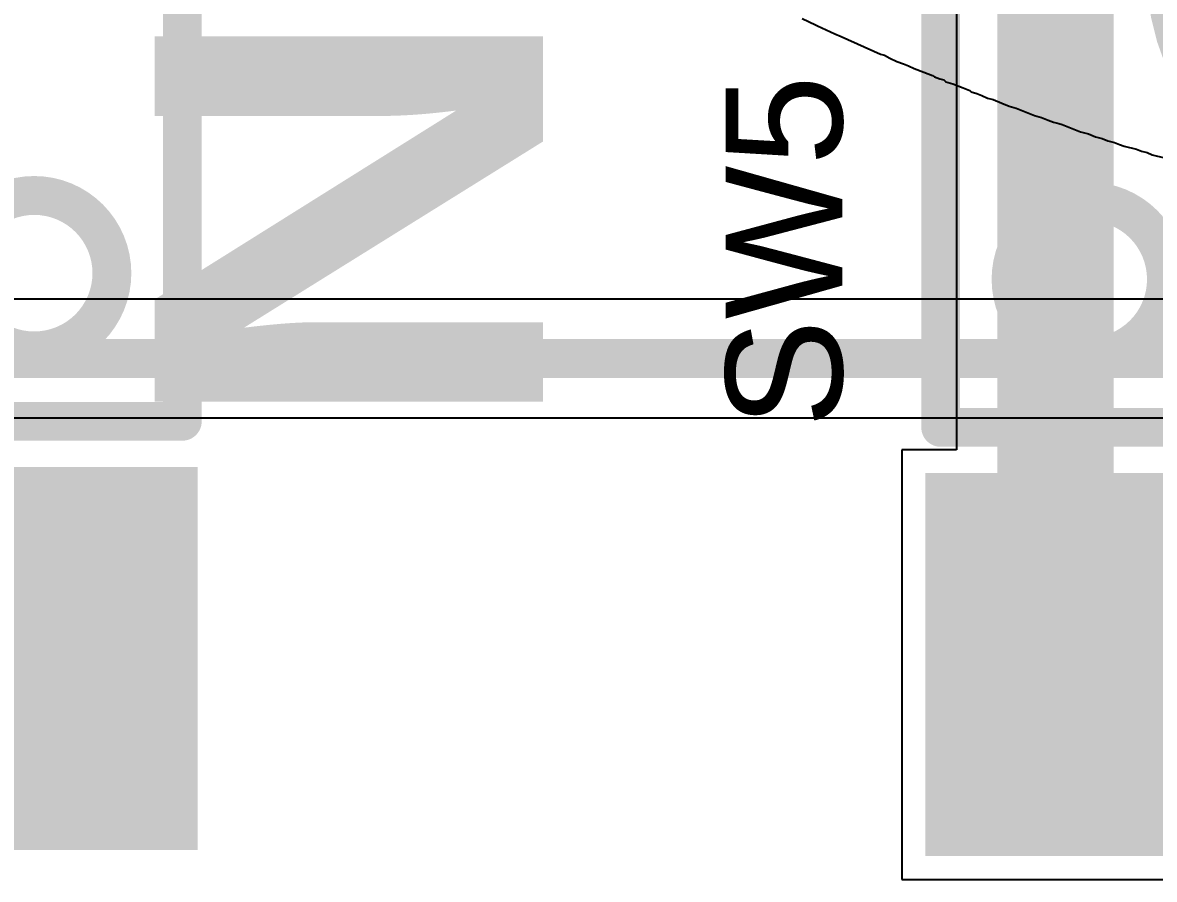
# Model space of a CAD drawing. Header units: inches. Extents: x 0 to 12.2, y 0 to 7.
# Drawn here: x 2.4353 to 2.7266, y 0.642 to 0.8624 of the extents above; entities that cross this region are included whole.
import ezdxf

# ---------------------------------------------------------------- set-up
doc = ezdxf.new("R2010")
doc.units = ezdxf.units.IN
doc.header["$MEASUREMENT"] = 0
for name, color, linetype in [('Bottom Layer', 5, 'Continuous'), ('Bottom Overlay', 54, 'Continuous'), ('Top Layer', 1, 'Continuous'), ('Top Overlay', 2, 'Continuous'), ('Top Paste', 8, 'Continuous'), ('Top Solder', 216, 'Continuous')]:
    doc.layers.add(name, color=color, linetype=linetype)
doc.styles.add('Arial', font='', dxfattribs={"height": 0.2})
doc.styles.add('Arial Black_Bold', font='', dxfattribs={"height": 0.2})
doc.styles.get('Arial').set_extended_font_data('Arial')
doc.styles.get('Arial Black_Bold').set_extended_font_data('Arial Black', bold=True)

# ---------------------------------------------------------------- blocks, each defined once
blk = doc.blocks.new('TS_1002S_12026C_45')
at = {"layer": 'Top Layer'}
for points in [[(-0.22441, 0.11811), (-0.13385, 0.11811), (-0.13385, 0.05906), (-0.22441, 0.05906)], [(0.13385, 0.1181), (0.22441, 0.1181), (0.22441, 0.05905), (0.13385, 0.05905)], [(-0.22441, -0.05906), (-0.13385, -0.05906), (-0.13385, -0.11811), (-0.22441, -0.11811)], [(0.13385, -0.05906), (0.22441, -0.05906), (0.22441, -0.11811), (0.13385, -0.11811)]]:
    blk.add_hatch(color=1, dxfattribs=at).paths.add_polyline_path(points)
at = {"layer": 'Top Paste'}
for points in [[(-0.22441, 0.11811), (-0.13385, 0.11811), (-0.13385, 0.05906), (-0.22441, 0.05906)], [(0.13385, 0.1181), (0.22441, 0.1181), (0.22441, 0.05905), (0.13385, 0.05905)], [(-0.22441, -0.05906), (-0.13385, -0.05906), (-0.13385, -0.11811), (-0.22441, -0.11811)], [(0.13385, -0.05906), (0.22441, -0.05906), (0.22441, -0.11811), (0.13385, -0.11811)]]:
    blk.add_hatch(color=8, dxfattribs=at).paths.add_polyline_path(points)
at = {"layer": 'Top Solder'}
for points in [[(-0.22841, 0.12211), (-0.12985, 0.12211), (-0.12985, 0.05506), (-0.22841, 0.05506)], [(0.12985, 0.1221), (0.22841, 0.1221), (0.22841, 0.05505), (0.12985, 0.05505)], [(-0.22841, -0.05506), (-0.12985, -0.05506), (-0.12985, -0.12211), (-0.22841, -0.12211)], [(0.12985, -0.05506), (0.22841, -0.05506), (0.22841, -0.12211), (0.12985, -0.12211)]]:
    blk.add_hatch(color=216, dxfattribs=at).paths.add_polyline_path(points)
at = {"layer": 'Top Overlay'}
for points in [[(0.11811, 0.11811, 0.01, 0.01, 0), (-0.11811, 0.11811, 0.01, 0.01, 0)], [(-0.11811, -0.11811, 0.01, 0.01, 0), (-0.11811, 0.11811, 0.01, 0.01, 0)], [(0.11811, -0.11811, 0.01, 0.01, 0), (0.11811, 0.11811, 0.01, 0.01, 0)], [(0.11811, -0.11811, 0.01, 0.01, 0), (-0.11811, -0.11811, 0.01, 0.01, 0)]]:
    blk.add_lwpolyline(points, format="xyseb", dxfattribs=at)
for points in [[(-0.12061, 0.11811, 0.005, 0.005, 1), (-0.11561, 0.11811, 0.005, 0.005, 1)], [(-0.12061, 0.11811, 0.005, 0.005, 1), (-0.11561, 0.11811, 0.005, 0.005, 1)], [(0.11561, 0.11811, 0.005, 0.005, 1), (0.12061, 0.11811, 0.005, 0.005, 1)], [(0.11561, 0.11811, 0.005, 0.005, 1), (0.12061, 0.11811, 0.005, 0.005, 1)], [(-0.05992, 0.07994, 0.01, 0.01, 1), (-0.09992, 0.07994, 0.01, 0.01, 1)], [(0.1, 0.07999, 0.01, 0.01, 1), (0.06, 0.07999, 0.01, 0.01, 1)], [(-0.10242, 0.07994, 0.005, 0.005, 1), (-0.09742, 0.07994, 0.005, 0.005, 1)], [(-0.06242, 0.07994, 0.005, 0.005, 1), (-0.05742, 0.07994, 0.005, 0.005, 1)], [(0.0575, 0.07999, 0.005, 0.005, 1), (0.0625, 0.07999, 0.005, 0.005, 1)], [(0.0975, 0.07999, 0.005, 0.005, 1), (0.1025, 0.07999, 0.005, 0.005, 1)], [(0.06021, 0, 0.01, 0.01, 1), (-0.06021, 0, 0.01, 0.01, 1)], [(-0.06271, 0, 0.005, 0.005, 1), (-0.05771, 0, 0.005, 0.005, 1)], [(0.05771, 0, 0.005, 0.005, 1), (0.06271, 0, 0.005, 0.005, 1)], [(-0.06, -0.08001, 0.01, 0.01, 1), (-0.1, -0.08001, 0.01, 0.01, 1)], [(0.1, -0.08001, 0.01, 0.01, 1), (0.06, -0.08001, 0.01, 0.01, 1)], [(-0.1025, -0.08001, 0.005, 0.005, 1), (-0.0975, -0.08001, 0.005, 0.005, 1)], [(-0.0625, -0.08001, 0.005, 0.005, 1), (-0.0575, -0.08001, 0.005, 0.005, 1)], [(0.0575, -0.08001, 0.005, 0.005, 1), (0.0625, -0.08001, 0.005, 0.005, 1)], [(0.0975, -0.08001, 0.005, 0.005, 1), (0.1025, -0.08001, 0.005, 0.005, 1)], [(-0.12061, -0.11811, 0.005, 0.005, 1), (-0.11561, -0.11811, 0.005, 0.005, 1)], [(-0.12061, -0.11811, 0.005, 0.005, 1), (-0.11561, -0.11811, 0.005, 0.005, 1)], [(0.11561, -0.11811, 0.005, 0.005, 1), (0.12061, -0.11811, 0.005, 0.005, 1)], [(0.11561, -0.11811, 0.005, 0.005, 1), (0.12061, -0.11811, 0.005, 0.005, 1)]]:
    blk.add_lwpolyline(points, format="xyseb", close=True, dxfattribs=at)
blk = doc.blocks.new('TS_1002S_12026C_46')
at = {"layer": 'Top Layer'}
for points in [[(-0.22441, 0.11811), (-0.13385, 0.11811), (-0.13385, 0.05906), (-0.22441, 0.05906)], [(0.13385, 0.1181), (0.22441, 0.1181), (0.22441, 0.05905), (0.13385, 0.05905)], [(-0.22441, -0.05906), (-0.13385, -0.05906), (-0.13385, -0.11811), (-0.22441, -0.11811)], [(0.13385, -0.05906), (0.22441, -0.05906), (0.22441, -0.11811), (0.13385, -0.11811)]]:
    blk.add_hatch(color=1, dxfattribs=at).paths.add_polyline_path(points)
at = {"layer": 'Top Paste'}
for points in [[(-0.22441, 0.11811), (-0.13385, 0.11811), (-0.13385, 0.05906), (-0.22441, 0.05906)], [(0.13385, 0.1181), (0.22441, 0.1181), (0.22441, 0.05905), (0.13385, 0.05905)], [(-0.22441, -0.05906), (-0.13385, -0.05906), (-0.13385, -0.11811), (-0.22441, -0.11811)], [(0.13385, -0.05906), (0.22441, -0.05906), (0.22441, -0.11811), (0.13385, -0.11811)]]:
    blk.add_hatch(color=8, dxfattribs=at).paths.add_polyline_path(points)
at = {"layer": 'Top Solder'}
for points in [[(-0.22841, 0.12211), (-0.12985, 0.12211), (-0.12985, 0.05506), (-0.22841, 0.05506)], [(0.12985, 0.1221), (0.22841, 0.1221), (0.22841, 0.05505), (0.12985, 0.05505)], [(-0.22841, -0.05506), (-0.12985, -0.05506), (-0.12985, -0.12211), (-0.22841, -0.12211)], [(0.12985, -0.05506), (0.22841, -0.05506), (0.22841, -0.12211), (0.12985, -0.12211)]]:
    blk.add_hatch(color=216, dxfattribs=at).paths.add_polyline_path(points)
at = {"layer": 'Top Overlay'}
for points in [[(0.11811, 0.11811, 0.01, 0.01, 0), (-0.11811, 0.11811, 0.01, 0.01, 0)], [(-0.11811, -0.11811, 0.01, 0.01, 0), (-0.11811, 0.11811, 0.01, 0.01, 0)], [(0.11811, -0.11811, 0.01, 0.01, 0), (0.11811, 0.11811, 0.01, 0.01, 0)], [(0.11811, -0.11811, 0.01, 0.01, 0), (-0.11811, -0.11811, 0.01, 0.01, 0)]]:
    blk.add_lwpolyline(points, format="xyseb", dxfattribs=at)
for points in [[(-0.12061, 0.11811, 0.005, 0.005, 1), (-0.11561, 0.11811, 0.005, 0.005, 1)], [(-0.12061, 0.11811, 0.005, 0.005, 1), (-0.11561, 0.11811, 0.005, 0.005, 1)], [(0.11561, 0.11811, 0.005, 0.005, 1), (0.12061, 0.11811, 0.005, 0.005, 1)], [(0.11561, 0.11811, 0.005, 0.005, 1), (0.12061, 0.11811, 0.005, 0.005, 1)], [(-0.05992, 0.07994, 0.01, 0.01, 1), (-0.09992, 0.07994, 0.01, 0.01, 1)], [(0.1, 0.07999, 0.01, 0.01, 1), (0.06, 0.07999, 0.01, 0.01, 1)], [(-0.10242, 0.07994, 0.005, 0.005, 1), (-0.09742, 0.07994, 0.005, 0.005, 1)], [(-0.06242, 0.07994, 0.005, 0.005, 1), (-0.05742, 0.07994, 0.005, 0.005, 1)], [(0.0575, 0.07999, 0.005, 0.005, 1), (0.0625, 0.07999, 0.005, 0.005, 1)], [(0.0975, 0.07999, 0.005, 0.005, 1), (0.1025, 0.07999, 0.005, 0.005, 1)], [(0.06021, 0, 0.01, 0.01, 1), (-0.06021, 0, 0.01, 0.01, 1)], [(-0.06271, 0, 0.005, 0.005, 1), (-0.05771, 0, 0.005, 0.005, 1)], [(0.05771, 0, 0.005, 0.005, 1), (0.06271, 0, 0.005, 0.005, 1)], [(-0.06, -0.08001, 0.01, 0.01, 1), (-0.1, -0.08001, 0.01, 0.01, 1)], [(0.1, -0.08001, 0.01, 0.01, 1), (0.06, -0.08001, 0.01, 0.01, 1)], [(-0.1025, -0.08001, 0.005, 0.005, 1), (-0.0975, -0.08001, 0.005, 0.005, 1)], [(-0.0625, -0.08001, 0.005, 0.005, 1), (-0.0575, -0.08001, 0.005, 0.005, 1)], [(0.0575, -0.08001, 0.005, 0.005, 1), (0.0625, -0.08001, 0.005, 0.005, 1)], [(0.0975, -0.08001, 0.005, 0.005, 1), (0.1025, -0.08001, 0.005, 0.005, 1)], [(-0.12061, -0.11811, 0.005, 0.005, 1), (-0.11561, -0.11811, 0.005, 0.005, 1)], [(-0.12061, -0.11811, 0.005, 0.005, 1), (-0.11561, -0.11811, 0.005, 0.005, 1)], [(0.11561, -0.11811, 0.005, 0.005, 1), (0.12061, -0.11811, 0.005, 0.005, 1)], [(0.11561, -0.11811, 0.005, 0.005, 1), (0.12061, -0.11811, 0.005, 0.005, 1)]]:
    blk.add_lwpolyline(points, format="xyseb", close=True, dxfattribs=at)

msp = doc.modelspace()

# ---------------------------------------------------------------- linework, layer by layer
at = {"layer": 'Bottom Layer'}
for p, q in [((3.38111, 0.79129), (1.7684, 0.79129)), ((1.767, 0.76071), (3.38062, 0.76071))]:
    msp.add_line(p, q, dxfattribs=at)
msp.add_lwpolyline([(1.767, 0.776, 0.01, 0.01, 0), (3.39617, 0.776, 0.01, 0.01, 0)], format="xyseb", dxfattribs=at)
at = {"layer": 'Bottom Overlay'}
for p, q in [((2.63589, 0.86348), (2.6393, 0.8619)), ((2.6393, 0.8619), (2.63982, 0.86164)), ((2.63982, 0.86164), (2.64428, 0.85954)), ((2.64428, 0.85954), (2.64599, 0.85889)), ((2.64599, 0.85889), (2.65609, 0.85429)), ((2.65609, 0.85429), (2.65714, 0.85403)), ((2.65714, 0.85403), (2.65845, 0.85325)), ((2.65845, 0.85325), (2.66029, 0.85246)), ((2.66029, 0.85246), (2.66199, 0.8518)), ((2.66199, 0.8518), (2.6633, 0.85128)), ((2.6633, 0.85128), (2.66475, 0.85062)), ((2.66475, 0.85062), (2.66724, 0.8497)), ((2.66724, 0.8497), (2.66947, 0.84879)), ((2.66947, 0.84879), (2.66999, 0.84852)), ((2.66999, 0.84852), (2.67131, 0.848)), ((2.67131, 0.848), (2.67236, 0.84774)), ((2.67236, 0.84774), (2.67288, 0.84721)), ((2.67288, 0.84721), (2.67472, 0.84669)), ((2.67472, 0.84669), (2.67734, 0.84564)), ((2.67734, 0.84564), (2.67905, 0.84498)), ((2.67905, 0.84498), (2.67944, 0.84459)), ((2.67944, 0.84459), (2.68088, 0.84419)), ((2.68088, 0.84419), (2.68219, 0.84367)), ((2.68219, 0.84367), (2.68364, 0.84301)), ((2.68364, 0.84301), (2.68508, 0.84262)), ((2.68508, 0.84262), (2.68731, 0.8417)), ((2.68731, 0.8417), (2.68915, 0.84091)), ((2.68915, 0.84091), (2.69098, 0.84039)), ((2.69098, 0.84039), (2.69439, 0.83908)), ((2.69439, 0.83908), (2.6957, 0.83855)), ((2.6957, 0.83855), (2.69754, 0.83803)), ((2.69754, 0.83803), (2.69925, 0.83737)), ((2.69925, 0.83737), (2.70056, 0.83685)), ((2.70056, 0.83685), (2.702, 0.83645)), ((2.702, 0.83645), (2.70279, 0.83619)), ((2.70279, 0.83619), (2.7041, 0.83567)), ((2.7041, 0.83567), (2.70751, 0.83436)), ((2.70751, 0.83436), (2.70961, 0.83383)), ((2.70961, 0.83383), (2.71144, 0.83304)), ((2.71144, 0.83304), (2.71315, 0.83265)), ((2.71315, 0.83265), (2.71459, 0.832)), ((2.71459, 0.832), (2.7163, 0.8316)), ((2.7163, 0.8316), (2.71761, 0.83108)), ((2.71761, 0.83108), (2.71879, 0.83068)), ((2.71879, 0.83068), (2.72194, 0.8299)), ((2.72194, 0.8299), (2.72325, 0.82937)), ((2.72325, 0.82937), (2.72469, 0.82898)), ((2.72469, 0.82898), (2.72601, 0.82845)), ((2.72601, 0.82845), (2.72915, 0.82767))]:
    msp.add_line(p, q, dxfattribs=at)
at = {"layer": 'Top Layer'}
for p, q in [((2.67561, 0.968), (2.67561, 0.75254)), ((2.67561, 0.75254), (2.66157, 0.75254)), ((2.66157, 0.75254), (2.66157, 0.64198)), ((2.66157, 0.64198), (2.74063, 0.64198))]:
    msp.add_line(p, q, dxfattribs=at)
msp.add_lwpolyline([(2.7011, 0.69726, 0.03, 0.03, 0), (2.7011, 0.968, 0.03, 0.03, 0)], format="xyseb", dxfattribs=at)
msp.add_lwpolyline([(2.6936, 0.69726, 0.015, 0.015, 1), (2.7086, 0.69726, 0.015, 0.015, 1)], format="xyseb", close=True, dxfattribs=at)

# ---------------------------------------------------------------- block references
at = {"rotation": 270}
for name, p in [('TS_1002S_12026C_46', (2.35826, 0.87796)), ('TS_1002S_12026C_45', (2.78968, 0.87639))]:
    msp.add_blockref(name, p, dxfattribs=at)

# ---------------------------------------------------------------- texts
at = {"layer": 'Top Overlay'}
for s, height, style, p in [('NEXT', 0.1, 'Arial Black_Bold', (2.56924, 0.75418)), ('SW5', 0.03, 'Arial', (2.64623, 0.75815))]:
    msp.add_text(s, height=height, rotation=90, dxfattribs=dict(at, style=style)).set_placement(p)

doc.saveas('drawing.dxf')
